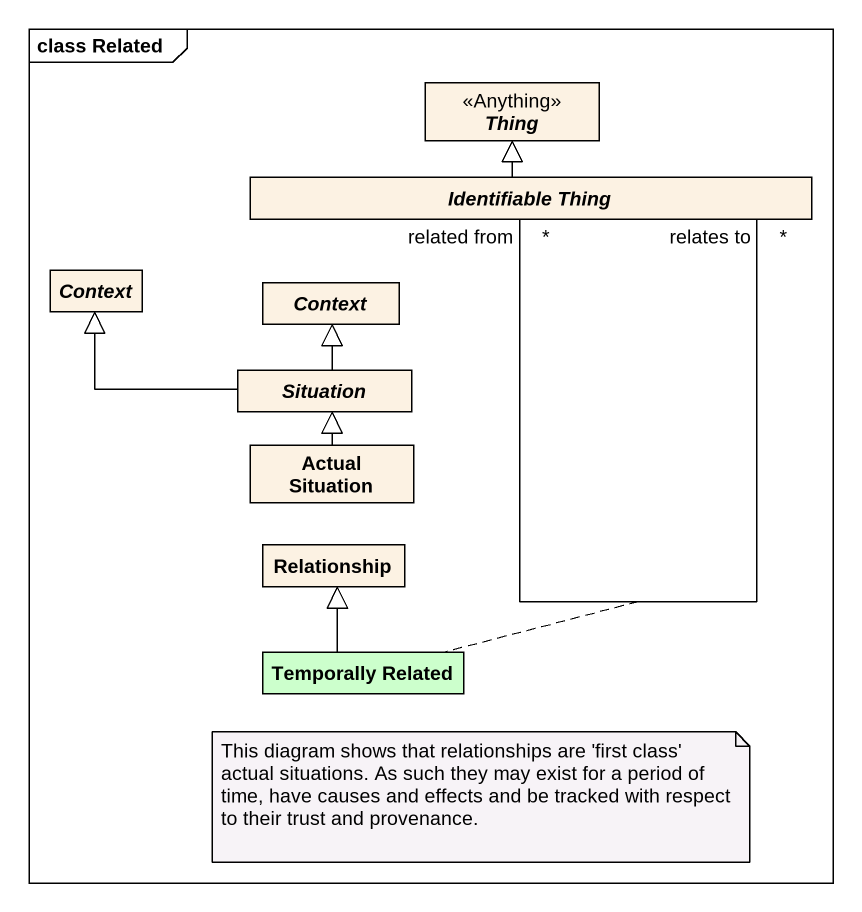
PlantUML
@startuml
mainframe class Related
hide circle
hide empty members
abstract class Thing <<Anything>>
abstract class "Identifiable Thing" as Identifiable_Thing
abstract class Context
abstract class "Context" as Context_2
abstract class Situation
class "Actual Situation" as Actual_Situation
class Relationship
class "Temporally Related" as Temporally_Related #CCFFCC
Identifiable_Thing -up-|> Thing
Identifiable_Thing "related from\n*" -- "relates to\n*" Identifiable_Thing
(Identifiable_Thing, Identifiable_Thing) .. Temporally_Related
Situation -left-|> Context
Situation -up-|> Context_2
Actual_Situation -up-|> Situation
Temporally_Related -up-|> Relationship
note as N1
  This diagram shows that relationships are 'first class' actual situations. As such they may exist for a period of time, have causes and effects and be tracked with respect to their trust and provenance.
end note
@enduml
